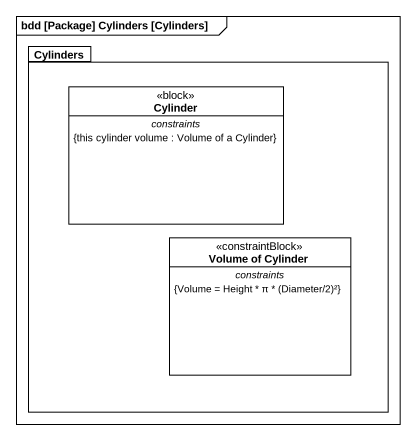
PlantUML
@startuml
mainframe bdd [Package] Cylinders [Cylinders]
hide circle
hide empty members
package Cylinders {
  class Cylinder <<block>> {
    -- constraints --
    {this cylinder volume : Volume of a Cylinder}
  }
  class "Volume of Cylinder" as Volume_of_Cylinder <<constraintBlock>> {
    -- constraints --
    {field} {Volume = Height * π * (Diameter/2)²}
  }
}
@enduml
